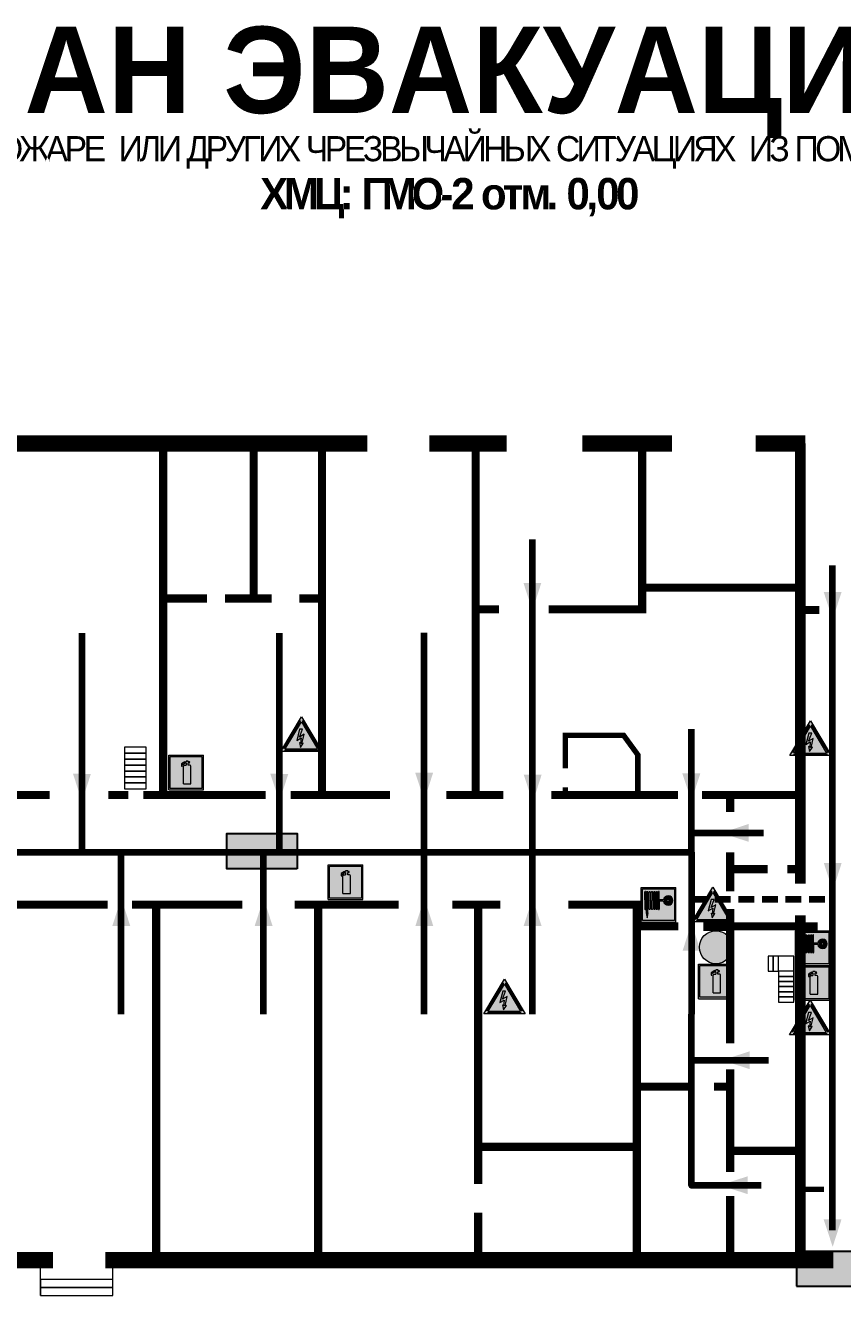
# Model space of a CAD drawing. Header units: millimetres. Extents: x 13114 to 67229, y 22859 to 38520.
# Drawn here: x 17356.8 to 17565, y 30552.9 to 30876.5 of the extents above; entities that cross this region are included whole.
import ezdxf

# ---------------------------------------------------------------- set-up
doc = ezdxf.new("R2010")
doc.units = ezdxf.units.MM
doc.linetypes.add('{ Wide Dash }', pattern=[12, 4, -2, 4, -2])
doc.layers.add('План_Штампы', color=7, linetype='Continuous')
doc.styles.add('обычный', font='arial.ttf')

# ---------------------------------------------------------------- blocks, each defined once
blk = doc.blocks.new('A$C7B4425F7')
at = {"true_color": 0xffffff}
blk.add_hatch(color=7, dxfattribs=at).paths.add_polyline_path([(0, 0), (-16, 0), (-16, -8), (0, -8)])
h = blk.add_hatch(color=126)
h.paths.add_polyline_path([(-0.2, -0.2), (-15.8, -0.2), (-15.8, -7.8), (-0.2, -7.8)])
h.paths.add_polyline_path([(-11.76, -2.03), (-11.76, -3.66), (-11.17, -3.66, -0.568275), (-11.17, -6.18), (-12.58, -6.18), (-12.58, -2.03)], flags=16)
h.paths.add_polyline_path([(-13.33, -4.12, -0.495768), (-13.59, -6.18), (-15.03, -6.18), (-15.03, -2.03), (-13.59, -2.03, -0.487973)], flags=16)
h.paths.add_polyline_path([(-10.25, -2.03), (-9.48, -2.03), (-9.48, -6.18), (-10.25, -6.18)], flags=16)
h.paths.add_polyline_path([(-13.84, -3.69), (-14.24, -3.69), (-14.24, -3.03), (-13.9, -3.03, -0.692621)], flags=0)
h.paths.add_polyline_path([(-9.15, -2.03), (-8.4, -2.03), (-8.04, -3.07), (-7.68, -2.03), (-6.93, -2.03), (-7.64, -4.1), (-6.93, -6.18), (-7.68, -6.18), (-8.04, -5.14), (-8.4, -6.18), (-9.15, -6.18), (-8.44, -4.1)], flags=16)
h.paths.add_polyline_path([(-11.76, -4.46), (-11.42, -4.46, -0.692621), (-11.36, -5.12), (-11.76, -5.12)], flags=0)
h.paths.add_polyline_path([(-13.9, -5.2), (-14.24, -5.2), (-14.24, -4.55), (-13.84, -4.55, -0.708038)], flags=0)
edge = h.paths.add_edge_path(flags=16)
edge.add_ellipse((-5.51, -4.08), major_axis=(0, 2.05), ratio=0.586184, start_angle=0, end_angle=360)
edge = h.paths.add_edge_path(flags=0)
edge.add_ellipse((-5.51, -4.08), major_axis=(0, 1.14), ratio=0.454828, start_angle=0, end_angle=360)
h.paths.add_polyline_path([(-4.13, -4.96, 0.377264), (-3.48, -4.52, 0.0555), (-3.16, -2.03), (-1.66, -2.03), (-1.66, -4.96), (-0.96, -4.96), (-0.96, -7.01), (-1.75, -7.01), (-1.75, -6.18), (-3.3, -6.18), (-3.3, -7.02), (-4.13, -7.02)], flags=16)
h.paths.add_polyline_path([(-2.73, -2.91), (-2.28, -2.91), (-2.28, -4.96), (-3.05, -4.96, 0.079136)], flags=0)
at = {"color": 126}
blk.add_lwpolyline([(-16, -8), (0, -8), (0, 0), (-16, 0)], close=True, dxfattribs=at)
blk = doc.blocks.new('A$C7B8C2D5B')
at = {"lineweight": 0}
h = blk.add_hatch(color=5, dxfattribs=at)
h.dxf.hatch_style = 1
h.paths.add_polyline_path([(1.4, -3.02, 1), (-2.11, -3.02, 1)])
at = {"color": 5, "lineweight": 0}
blk.add_circle((-0.36, -3.02), 1.75, dxfattribs=at)
blk = doc.blocks.new('A$C3AD82952')
at = {"true_color": 0xf5f5ff}
h = blk.add_hatch(color=7, dxfattribs=at)
h.dxf.hatch_style = 1
h.paths.add_polyline_path([(8.21, 8.73, 0.414214), (7.89, 9.05), (7.22, 9.05), (7.22, 9.92), (7.59, 9.92, 1), (7.57, 10.36), (7.22, 10.36), (7.22, 10.6), (6.43, 10.6), (6.43, 10.36), (6.01, 10.36), (4.74, 9.59), (4.74, 8.69), (4.98, 8.73), (4.98, 9.26), (6.12, 9.91), (6.43, 9.91), (6.43, 9.05), (5.76, 9.05, 0.414214), (5.44, 8.73), (5.44, 2.2), (8.21, 2.2)], flags=0)
h.paths.add_polyline_path([(12.8, 12.8), (0, 12.8), (0, 0), (12.8, 0)])
h.paths.add_polyline_path([(0.51, 12.29), (12.29, 12.29), (12.29, 0.51), (0.51, 0.51)], flags=16)
h.paths.add_polyline_path([(4.74, 9.59), (6.01, 10.36), (6.43, 10.36), (6.43, 10.6), (7.22, 10.6), (7.22, 10.36), (7.59, 10.36, -0.94586), (7.59, 9.92), (7.22, 9.92), (7.22, 9.05), (7.89, 9.05, -0.414214), (8.21, 8.73), (8.21, 2.2), (5.44, 2.2), (5.44, 8.73, -0.414214), (5.76, 9.05), (6.43, 9.05), (6.43, 9.91), (6.12, 9.91), (4.98, 9.26), (4.98, 8.73), (4.74, 8.69)], flags=0)
h = blk.add_hatch(color=242)
h.dxf.hatch_style = 1
h.paths.add_polyline_path([(12.29, 12.29), (0.51, 12.29), (0.51, 0.51), (12.29, 0.51)])
h.paths.add_polyline_path([(4.74, 8.69), (4.74, 9.59), (6.01, 10.36), (6.43, 10.36), (6.43, 10.6), (7.22, 10.6), (7.22, 10.36), (7.59, 10.36, -0.94586), (7.59, 9.92), (7.22, 9.92), (7.22, 9.05), (7.89, 9.05, -0.414214), (8.21, 8.73), (8.21, 2.2), (5.44, 2.2), (5.44, 8.73, -0.414214), (5.76, 9.05), (6.43, 9.05), (6.43, 9.91), (6.12, 9.91), (4.98, 9.26), (4.98, 8.73)], flags=16)
h = blk.add_hatch(color=7, dxfattribs=at)
h.dxf.hatch_style = 1
h.paths.add_polyline_path([(8.21, 8.73, 0.414214), (7.89, 9.05), (7.22, 9.05), (7.22, 9.92), (7.59, 9.92, 1), (7.57, 10.36), (7.22, 10.36), (7.22, 10.6), (6.43, 10.6), (6.43, 10.36), (6.01, 10.36), (4.74, 9.59), (4.74, 8.69), (4.98, 8.73), (4.98, 9.26), (6.12, 9.91), (6.43, 9.91), (6.43, 9.05), (5.76, 9.05, 0.414214), (5.44, 8.73), (5.44, 2.2), (8.21, 2.2)])
at = {"color": 242, "lineweight": 5}
for p, q in [((0, 0), (0, 12.8)), ((0, 12.8), (12.8, 12.8)), ((6.01, 10.36), (4.74, 9.59)), ((4.74, 9.59), (4.74, 8.69)), ((4.98, 9.26), (6.12, 9.91)), ((6.01, 10.36), (6.43, 10.36)), ((6.12, 9.91), (6.43, 9.91)), ((7.22, 10.6), (6.43, 10.6)), ((6.43, 10.6), (6.43, 10.36)), ((6.43, 9.91), (6.43, 9.05)), ((7.22, 10.36), (7.22, 10.6)), ((7.59, 10.36), (7.22, 10.36)), ((7.22, 9.05), (7.22, 9.92)), ((7.59, 9.92), (7.22, 9.92)), ((12.8, 0), (12.8, 12.8)), ((4.74, 8.69), (4.98, 8.73)), ((4.98, 8.73), (4.98, 9.26)), ((5.44, 2.2), (5.44, 8.73)), ((5.76, 9.05), (6.43, 9.05)), ((7.89, 9.05), (7.22, 9.05)), ((8.21, 2.2), (8.21, 8.73)), ((0, 0), (12.8, 0)), ((5.44, 2.2), (8.21, 2.2))]:
    blk.add_line(p, q, dxfattribs=at)
blk.add_lwpolyline([(0.51, 12.29), (12.29, 12.29), (12.29, 0.51), (0.51, 0.51)], close=True, dxfattribs=at)
for centre, radius, start, end in [((7.58, 10.14), 0.223, 273.1875, 86.8125), ((5.76, 8.73), 0.32, 90, 180), ((7.89, 8.73), 0.32, 0, 90)]:
    blk.add_arc(centre, radius, start, end, dxfattribs=at)
blk = doc.blocks.new('A$C3E6D3DDE')
at = {"lineweight": 5}
h = blk.add_hatch(color=40, dxfattribs=at)
h.paths.add_polyline_path([(24.1, 1.45), (16.46, -11.35), (31.74, -11.35)])
h.paths.add_polyline_path([(24.09, -0.46), (30.03, -10.41), (18.14, -10.41)], flags=16)
h.paths.add_polyline_path([(24.54, -3.08), (23.41, -6.02), (25.13, -5.01), (24.33, -8.5), (24.82, -8.27), (23.79, -9.86), (23.4, -8.04), (23.8, -8.43), (24.04, -6.29), (22.39, -7.25), (23.44, -3.08)], flags=0)
h = blk.add_hatch(color=256, dxfattribs=at)
h.paths.add_polyline_path([(24.37, 0.03, 0.567511), (23.82, 0.03), (17.59, -10.4, 0.582454), (17.86, -10.88), (30.32, -10.88, 0.582149), (30.6, -10.4)])
h.paths.add_polyline_path([(24.09, -0.46), (18.14, -10.41), (30.03, -10.41)], flags=16)
h.paths.add_polyline_path([(24.54, -3.08), (23.41, -6.02), (25.13, -5.01), (24.33, -8.5), (24.82, -8.27), (23.79, -9.86), (23.4, -8.04), (23.8, -8.43), (24.04, -6.29), (22.39, -7.25), (23.44, -3.08)], flags=0)
h = blk.add_hatch(color=40, dxfattribs=at)
h.paths.add_polyline_path([(24.09, -0.46), (18.14, -10.41), (30.03, -10.41)])
h.paths.add_polyline_path([(24.82, -8.27), (23.79, -9.86), (23.4, -8.04), (23.8, -8.43), (24.04, -6.29), (22.39, -7.25), (23.44, -3.08), (24.54, -3.08), (23.41, -6.02), (25.13, -5.01), (24.33, -8.5)], flags=16)
at = {"color": 40, "lineweight": 5}
for p, q in [((16.46, -11.35), (24.1, 1.45)), ((24.1, 1.45), (31.74, -11.35))]:
    blk.add_line(p, q, dxfattribs=at)
at = {"lineweight": 5}
for p, q in [((17.59, -10.4), (23.82, 0.03)), ((24.37, 0.03), (30.6, -10.4)), ((18.14, -10.41), (24.09, -0.46)), ((23.44, -3.08), (22.39, -7.25)), ((23.41, -6.02), (24.54, -3.08)), ((24.54, -3.08), (23.44, -3.08)), ((24.09, -0.46), (30.03, -10.41)), ((22.39, -7.25), (24.04, -6.29)), ((23.8, -8.43), (23.4, -8.04)), ((23.4, -8.04), (23.79, -9.86)), ((25.13, -5.01), (23.41, -6.02)), ((23.79, -9.86), (24.82, -8.27)), ((24.04, -6.29), (23.8, -8.43)), ((24.33, -8.5), (25.13, -5.01)), ((24.82, -8.27), (24.33, -8.5)), ((17.86, -10.88), (30.32, -10.88)), ((18.14, -10.41), (30.03, -10.41))]:
    blk.add_line(p, q, dxfattribs=at)
at = {"color": 50, "lineweight": 5}
blk.add_line((31.74, -11.35), (16.46, -11.35), dxfattribs=at)
blk = doc.blocks.new('A$C37112FD5')
at = {"true_color": 0xf5f5ff}
h = blk.add_hatch(color=7, dxfattribs=at)
h.dxf.hatch_style = 1
h.paths.add_polyline_path([(12.8, -7.4), (0, -7.4), (0, -20.2), (12.8, -20.2)])
h.paths.add_polyline_path([(12.29, -7.91), (12.29, -19.69), (0.51, -19.69), (0.51, -7.91)], flags=16)
h.paths.add_polyline_path([(4.98, -9.04, -0.42597), (5.17, -9.22), (5.17, -12.25), (5.17, -15.29, -0.432244), (4.98, -15.47), (4.83, -15.47, -0.42597), (4.64, -15.29), (4.64, -12.25), (4.64, -9.22, -0.432244), (4.83, -9.04)], flags=0)
h.paths.add_polyline_path([(4.28, -9.22), (4.28, -12.25), (4.28, -15.29, -0.432244), (4.09, -15.47), (3.94, -15.47, -0.42597), (3.75, -15.29), (3.75, -12.25), (3.75, -9.22, -0.432244), (3.94, -9.04), (4.09, -9.04, -0.42597)], flags=0)
h.paths.add_polyline_path([(5.72, -9.04), (5.87, -9.04, -0.42597), (6.06, -9.22), (6.06, -12.25), (6.06, -15.29, -0.432244), (5.87, -15.47), (5.72, -15.47, -0.42597), (5.53, -15.29), (5.53, -12.25), (5.53, -9.22, -0.432244)], flags=0)
h.paths.add_polyline_path([(6.42, -8.9), (6.5, -8.9, -0.42597), (6.69, -9.08), (6.69, -12.03), (8.21, -12.03, -15.824349), (8.21, -12.47), (6.69, -12.47), (6.69, -15.42, -0.432244), (6.5, -15.6), (6.42, -15.6)], flags=0)
h.paths.add_polyline_path([(3.39, -9.22), (3.39, -12.25), (3.39, -15.29, -0.432244), (3.2, -15.47), (3.05, -15.47, -0.42597), (2.85, -15.29), (2.85, -12.25), (2.85, -9.22, -0.432244), (3.05, -9.04), (3.2, -9.04, -0.42597)], flags=0)
h.paths.add_polyline_path([(2.5, -9.22), (2.5, -16.71), (1.96, -16.71), (1.96, -9.22, -0.432244), (2.15, -9.04), (2.31, -9.04, -0.42597)], flags=0)
h.paths.add_polyline_path([(1.61, -8.9), (1.61, -15.6), (1.57, -15.6, -0.42597), (1.37, -15.42), (1.37, -12.03), (1.37, -9.09, -0.432244), (1.57, -8.9)], flags=0)
h.paths.add_polyline_path([(9.76, -10.81), (9.76, -12.03), (8.49, -12.03, -0.336371)], flags=0)
h.paths.add_polyline_path([(8.49, -12.47), (9.76, -12.47), (9.76, -13.7, -0.336371)], flags=0)
h.paths.add_polyline_path([(10.11, -10.81, -0.336371), (11.38, -12.03), (10.11, -12.03)], flags=0)
h.paths.add_polyline_path([(10.11, -12.47), (11.38, -12.47, -0.336371), (10.11, -13.7)], flags=0)
h.paths.add_polyline_path([(2.5, -16.84), (2.5, -17.05), (1.97, -17.05), (1.97, -16.84)], flags=0)
h.paths.add_polyline_path([(2.5, -17.24, -0.033778), (2.24, -18.6, -0.033778), (1.97, -17.24)], flags=0)
h = blk.add_hatch(color=242)
h.dxf.hatch_style = 1
h.paths.add_polyline_path([(12.29, -7.91), (0.51, -7.91), (0.51, -19.69), (12.29, -19.69)])
h.paths.add_polyline_path([(6.42, -15.6), (6.42, -8.9), (6.5, -8.9, -0.42597), (6.69, -9.08), (6.69, -12.03), (8.21, -12.03, -15.824349), (8.21, -12.47), (6.69, -12.47), (6.69, -15.42, -0.432244), (6.5, -15.6)], flags=16)
h.paths.add_polyline_path([(5.87, -15.47), (5.72, -15.47, -0.42597), (5.53, -15.29), (5.53, -12.25), (5.53, -9.22, -0.432244), (5.72, -9.04), (5.87, -9.04, -0.42597), (6.06, -9.22), (6.06, -12.25), (6.06, -15.29, -0.432244)], flags=16)
h.paths.add_polyline_path([(4.98, -15.47), (4.83, -15.47, -0.42597), (4.64, -15.29), (4.64, -12.25), (4.64, -9.22, -0.432244), (4.83, -9.04), (4.98, -9.04, -0.42597), (5.17, -9.22), (5.17, -12.25), (5.17, -15.29, -0.432244)], flags=16)
h.paths.add_polyline_path([(4.09, -15.47), (3.94, -15.47, -0.42597), (3.75, -15.29), (3.75, -12.25), (3.75, -9.22, -0.432244), (3.94, -9.04), (4.09, -9.04, -0.42597), (4.28, -9.22), (4.28, -12.25), (4.28, -15.29, -0.432244)], flags=16)
h.paths.add_polyline_path([(3.2, -15.47), (3.05, -15.47, -0.42597), (2.85, -15.29), (2.85, -12.25), (2.85, -9.22, -0.432244), (3.05, -9.04), (3.2, -9.04, -0.42597), (3.39, -9.22), (3.39, -12.25), (3.39, -15.29, -0.432244)], flags=16)
h.paths.add_polyline_path([(2.5, -17.05), (1.97, -17.05), (1.97, -16.84), (2.5, -16.84)], flags=16)
h.paths.add_polyline_path([(2.5, -17.24, -0.033778), (2.24, -18.6, -0.033778), (1.97, -17.24)], flags=16)
h.paths.add_polyline_path([(2.5, -16.71), (1.96, -16.71), (1.96, -9.22, -0.432244), (2.15, -9.04), (2.31, -9.04, -0.42597), (2.5, -9.22)], flags=16)
h.paths.add_polyline_path([(1.61, -15.6), (1.57, -15.6, -0.42597), (1.37, -15.42), (1.37, -12.03), (1.37, -9.09, -0.432244), (1.57, -8.9), (1.61, -8.9)], flags=16)
h.paths.add_polyline_path([(8.49, -12.47), (9.76, -12.47), (9.76, -13.7, -0.336371)], flags=0)
h.paths.add_polyline_path([(10.11, -13.7), (10.11, -12.47), (11.38, -12.47, -0.336371)], flags=0)
h.paths.add_polyline_path([(8.49, -12.03, -0.336371), (9.76, -10.81), (9.76, -12.03)], flags=0)
h.paths.add_polyline_path([(10.11, -12.03), (10.11, -10.81, -0.336371), (11.38, -12.03)], flags=0)
h = blk.add_hatch(color=7, dxfattribs=at)
h.dxf.hatch_style = 1
h.paths.add_polyline_path([(1.61, -8.9), (1.57, -8.9, 0.432244), (1.37, -9.09), (1.37, -12.03), (1.37, -15.42, 0.42597), (1.57, -15.6), (1.61, -15.6)])
h.paths.add_polyline_path([(2.5, -9.22, 0.42597), (2.31, -9.04), (2.15, -9.04, 0.432244), (1.96, -9.22), (1.96, -16.71), (2.5, -16.71)])
h.paths.add_polyline_path([(2.5, -16.84), (1.97, -16.84), (1.97, -17.05), (2.5, -17.05)])
h.paths.add_polyline_path([(2.5, -17.24), (1.97, -17.24, 0.033778), (2.24, -18.6, 0.033778)])
h.paths.add_polyline_path([(3.39, -12.25), (3.39, -9.22, 0.42597), (3.2, -9.04), (3.05, -9.04, 0.432244), (2.85, -9.22), (2.85, -12.25), (2.85, -15.29, 0.42597), (3.05, -15.47), (3.2, -15.47, 0.432244), (3.39, -15.29)])
h.paths.add_polyline_path([(4.28, -12.25), (4.28, -9.22, 0.42597), (4.09, -9.04), (3.94, -9.04, 0.432244), (3.75, -9.22), (3.75, -12.25), (3.75, -15.29, 0.42597), (3.94, -15.47), (4.09, -15.47, 0.432244), (4.28, -15.29)])
h.paths.add_polyline_path([(5.17, -12.25), (5.17, -9.22, 0.42597), (4.98, -9.04), (4.83, -9.04, 0.432244), (4.64, -9.22), (4.64, -12.25), (4.64, -15.29, 0.42597), (4.83, -15.47), (4.98, -15.47, 0.432244), (5.17, -15.29)])
h.paths.add_polyline_path([(6.06, -12.25), (6.06, -9.22, 0.42597), (5.87, -9.04), (5.72, -9.04, 0.432244), (5.53, -9.22), (5.53, -12.25), (5.53, -15.29, 0.42597), (5.72, -15.47), (5.87, -15.47, 0.432244), (6.06, -15.29)])
h.paths.add_polyline_path([(6.69, -12.47), (8.21, -12.47, 15.824349), (8.21, -12.03), (6.69, -12.03), (6.69, -9.08, 0.42597), (6.5, -8.9), (6.42, -8.9), (6.42, -15.6), (6.5, -15.6, 0.432244), (6.69, -15.42)])
h.paths.add_polyline_path([(8.49, -12.47), (9.76, -12.47), (9.76, -13.7, -0.336371)], flags=16)
h.paths.add_polyline_path([(8.49, -12.03, -0.336371), (9.76, -10.81), (9.76, -12.03)], flags=16)
h.paths.add_polyline_path([(10.11, -12.47), (11.38, -12.47, -0.336371), (10.11, -13.7)], flags=16)
h.paths.add_polyline_path([(10.11, -12.03), (10.11, -10.81, -0.336371), (11.38, -12.03)], flags=16)
h = blk.add_hatch(color=242)
h.dxf.hatch_style = 1
h.paths.add_polyline_path([(9.76, -10.81, 0.336371), (8.49, -12.03), (9.76, -12.03)])
h.paths.add_polyline_path([(10.11, -10.81), (10.11, -12.03), (11.38, -12.03, 0.336371)])
h.paths.add_polyline_path([(11.38, -12.47), (10.11, -12.47), (10.11, -13.7, 0.336371)])
h.paths.add_polyline_path([(9.76, -12.47), (8.49, -12.47, 0.336371), (9.76, -13.7)])
at = {"color": 242, "lineweight": 5}
for p, q in [((0, -20.2), (0, -7.4)), ((0, -7.4), (12.8, -7.4)), ((1.37, -12.03), (1.37, -9.08)), ((1.57, -8.9), (1.61, -8.9)), ((1.61, -8.9), (1.61, -15.6)), ((1.96, -16.71), (1.96, -9.22)), ((2.15, -9.04), (2.31, -9.04)), ((2.5, -16.71), (2.5, -9.22)), ((2.85, -12.25), (2.85, -9.22)), ((3.05, -9.04), (3.2, -9.04)), ((3.39, -12.25), (3.39, -9.22)), ((3.75, -12.25), (3.75, -9.22)), ((3.94, -9.04), (4.09, -9.04)), ((4.28, -12.25), (4.28, -9.22)), ((4.64, -12.25), (4.64, -9.22)), ((4.83, -9.04), (4.98, -9.04)), ((5.17, -12.25), (5.17, -9.22)), ((5.53, -12.25), (5.53, -9.22)), ((5.72, -9.04), (5.87, -9.04)), ((6.06, -12.25), (6.06, -9.22)), ((6.42, -8.9), (6.42, -15.6)), ((6.5, -8.9), (6.42, -8.9)), ((6.69, -12.03), (6.69, -9.08)), ((12.8, -20.2), (12.8, -7.4)), ((1.37, -12.03), (1.37, -15.42)), ((2.85, -12.25), (2.85, -15.29)), ((3.39, -12.25), (3.39, -15.29)), ((3.75, -12.25), (3.75, -15.29)), ((4.28, -12.25), (4.28, -15.29)), ((4.64, -12.25), (4.64, -15.29)), ((5.17, -12.25), (5.17, -15.29)), ((5.53, -12.25), (5.53, -15.29)), ((6.06, -12.25), (6.06, -15.29)), ((8.21, -12.03), (6.69, -12.03)), ((8.21, -12.47), (6.69, -12.47)), ((6.69, -12.47), (6.69, -15.42)), ((9.76, -12.03), (8.49, -12.03)), ((9.76, -12.47), (8.49, -12.47)), ((9.76, -10.81), (9.76, -12.03)), ((9.76, -12.47), (9.76, -13.7)), ((10.11, -10.81), (10.11, -12.03)), ((11.38, -12.03), (10.11, -12.03)), ((11.38, -12.47), (10.11, -12.47)), ((10.11, -12.47), (10.11, -13.7)), ((1.57, -15.6), (1.61, -15.6)), ((1.96, -16.71), (2.5, -16.71)), ((1.97, -16.84), (2.5, -16.84)), ((1.97, -17.05), (1.97, -16.84)), ((2.5, -17.05), (1.97, -17.05)), ((1.97, -17.24), (2.5, -17.24)), ((2.5, -16.84), (2.5, -17.05)), ((3.05, -15.47), (3.2, -15.47)), ((3.94, -15.47), (4.09, -15.47)), ((4.83, -15.47), (4.98, -15.47)), ((5.72, -15.47), (5.87, -15.47)), ((6.42, -15.6), (6.5, -15.6)), ((0, -20.2), (12.8, -20.2))]:
    blk.add_line(p, q, dxfattribs=at)
blk.add_lwpolyline([(0.51, -7.91), (12.29, -7.91), (12.29, -19.69), (0.51, -19.69)], close=True, dxfattribs=at)
for centre, radius, start, end in [((1.56, -9.09), 0.182, 87.1027, 180.6071), ((2.15, -9.22), 0.182, 87.1027, 180.6071), ((2.32, -9.22), 0.182, 359.3929, 92.8973), ((3.04, -9.22), 0.182, 87.1027, 180.6071), ((3.21, -9.22), 0.182, 359.3929, 92.8973), ((3.93, -9.22), 0.182, 87.1027, 180.6071), ((4.1, -9.22), 0.182, 359.3929, 92.8973), ((4.82, -9.22), 0.182, 87.1027, 180.6071), ((4.99, -9.22), 0.182, 359.3929, 92.8973), ((5.71, -9.22), 0.182, 87.1027, 180.6071), ((5.88, -9.22), 0.182, 359.3929, 92.8973), ((6.51, -9.09), 0.182, 359.3929, 92.8973), ((9.93, -12.25), 1.74, 187.2319, 172.7681), ((9.93, -12.25), 1.46, 96.9927, 171.3585), ((9.93, -12.25), 1.46, 188.6415, 263.0073), ((9.93, -12.25), 1.46, 8.6415, 83.0073), ((9.93, -12.25), 1.46, 276.9927, 351.3585), ((1.56, -15.42), 0.182, 179.3929, 272.8973), ((12.17, -15.98), 10.27, 187.041, 194.7793), ((-7.7, -15.98), 10.27, 345.2207, 352.959), ((3.04, -15.29), 0.182, 179.3929, 272.8973), ((3.21, -15.29), 0.182, 267.1027, 0.6071), ((3.93, -15.29), 0.182, 179.3929, 272.8973), ((4.1, -15.29), 0.182, 267.1027, 0.6071), ((4.82, -15.29), 0.182, 179.3929, 272.8973), ((4.99, -15.29), 0.182, 267.1027, 0.6071), ((5.71, -15.29), 0.182, 179.3929, 272.8973), ((5.88, -15.29), 0.182, 267.1027, 0.6071), ((6.51, -15.42), 0.182, 267.1027, 0.6071)]:
    blk.add_arc(centre, radius, start, end, dxfattribs=at)
blk = doc.blocks.new('A$C32E8229D')
at = {"true_color": 0xffffff}
blk.add_hatch(color=7, dxfattribs=at).paths.add_polyline_path([(0, 0), (0, -8), (16, -8), (16, 0)])
h = blk.add_hatch(color=126)
h.paths.add_polyline_path([(0.2, -0.2), (15.8, -0.2), (15.8, -7.8), (0.2, -7.8)])
h.paths.add_polyline_path([(13.49, -2.05), (12.08, -2.05), (11.37, -2.63, 0.162397), (11.29, -2.84), (11.29, -3.63), (10.35, -3.63), (10.35, -4.05), (11.68, -4.05), (11.68, -3.48), (12.26, -4.28), (11.29, -5.1), (11.29, -6.78), (11.85, -6.78), (11.85, -5.44), (12.8, -4.64), (12.8, -5.94), (14.46, -5.94), (14.46, -5.39), (13.45, -5.39), (13.45, -3.97), (12.46, -2.59), (13.15, -2.59), (13.69, -3.34), (14.18, -3)], flags=16)
h.paths.add_polyline_path([(10.74, -1.82, 1), (11.8, -1.82, 1)], flags=16)
h.paths.add_polyline_path([(9.39, -3.59), (5.99, -3.59), (6.56, -3.03), (5.91, -3.03), (5.1, -3.83), (5.91, -4.64), (6.56, -4.64), (5.99, -4.09), (9.39, -4.09)], flags=16)
h.paths.add_polyline_path([(4.29, -1.08), (1.72, -1.08), (1.72, -6.6), (4.29, -6.6)], flags=16)
at = {"color": 126}
blk.add_lwpolyline([(16, -8), (0, -8), (0, 0), (16, 0)], close=True, dxfattribs=at)

msp = doc.modelspace()

# ---------------------------------------------------------------- linework, layer by layer
at = {"lineweight": 0}
for points, const_width in [([(17342.23, 30770.03), (17443.88, 30770.03)], 4.14), ([(17391.89, 30680.44), (17391.89, 30769.25), (17391.89, 30730.52), (17403.04, 30730.52)], 2.07), ([(17459.75, 30770.03), (17479.38, 30770.03)], 4.14), ([(17471.54, 30769.87), (17471.54, 30680.44)], 2.07), ([(17490.08, 30727.75), (17513.92, 30727.75), (17513.92, 30769.87), (17513.92, 30733.26), (17554.22, 30733.26)], 2.07), ([(17498.72, 30770.03), (17521.52, 30770.03)], 4.14), ([(17542.88, 30770.03), (17555.52, 30770.03)], 4.14), ([(17554.22, 30770.03), (17554.22, 30657.89)], 2.76), ([(17414.95, 30730.52), (17414.95, 30768.42)], 2.07), ([(17426.63, 30730.52), (17432.36, 30730.52), (17432.36, 30768.2), (17432.36, 30680.44)], 2.07), ([(17407.67, 30730.52), (17419.58, 30730.52)], 2.07), ([(17471.54, 30727.75), (17477.5, 30727.75)], 2.07), ([(17559.05, 30727.56), (17555.07, 30727.56)], 2.07), ([(17494.36, 30687.21), (17494.36, 30695.64), (17509.21, 30695.64), (17512.82, 30690.69), (17512.82, 30680.8)], 1.38), ([(17494.36, 30680.43), (17494.36, 30682.39)], 1.38), ([(17351.93, 30680.44), (17363, 30680.44)], 2.07), ([(17377.89, 30680.44), (17383.02, 30680.44)], 2.07), ([(17386.88, 30680.44), (17417.99, 30680.44)], 2.07), ([(17424.34, 30680.44), (17449.71, 30680.44)], 2.07), ([(17464.01, 30680.44), (17478.58, 30680.44)], 2.07), ([(17490.82, 30680.44), (17523.06, 30680.44)], 2.07), ([(17529.19, 30680.44), (17554.22, 30680.44)], 2.07), ([(17536.36, 30680.44), (17536.36, 30676.15)], 2.07), ([(17536.36, 30665.82), (17536.36, 30655.91)], 2.07), ([(17536.36, 30661.55), (17545.89, 30661.55)], 2.07), ([(17554.22, 30661.55), (17550.94, 30661.55)], 2.07), ([(17309.12, 30652.48), (17377.77, 30652.48)], 2.07), ([(17383.94, 30652.48), (17412.06, 30652.48)], 2.07), ([(17390.11, 30652.48), (17390.11, 30561.92)], 2.07), ([(17425.44, 30652.48), (17451.92, 30652.48)], 2.07), ([(17431.4, 30652.48), (17431.4, 30561.06)], 2.07), ([(17465.58, 30652.48), (17477.83, 30652.48)], 2.07), ([(17472.14, 30652.48), (17472.14, 30581.33)], 2.07), ([(17495.16, 30652.48), (17512.59, 30652.48), (17512.59, 30562.84)], 2.07), ([(17536.36, 30651.38), (17536.36, 30617.18)], 2.07), ([(17554.22, 30649.76), (17554.22, 30563.32)], 2.76), ([(17512.59, 30646.99), (17523.18, 30646.99)], 2.07), ([(17529.56, 30646.99), (17558.67, 30646.99)], 2.07), ([(17536.36, 30610.51), (17536.36, 30584.4)], 2.07), ([(17512.59, 30606.14), (17525.65, 30606.14)], 2.07), ([(17536.36, 30606.14), (17532.2, 30606.14)], 2.07), ([(17472.14, 30590.79), (17512.59, 30590.79)], 2.07), ([(17536.36, 30589.79), (17554.25, 30589.79)], 2.07), ([(17536.36, 30578.27), (17536.36, 30561.77)], 2.07), ([(17554.44, 30580), (17560.26, 30580)], 1.38), ([(17472.14, 30573.99), (17472.14, 30562.63)], 2.07), ([(17363.8, 30561.91), (17320.88, 30561.91)], 4.14), ([(17562.68, 30561.91), (17377.13, 30561.91)], 4.14)]:
    msp.add_lwpolyline(points, dxfattribs=dict(at, const_width=const_width))
at = {"color": 126, "lineweight": 100, "true_color": 0x008754}
for points in [[(17486.01, 30624.57), (17486.01, 30745.5)], [(17562.46, 30569.6), (17562.46, 30738.95)], [(17371.22, 30665.89), (17371.22, 30721.64)], [(17421.52, 30665.89), (17421.52, 30721.64)], [(17458.42, 30624.57), (17458.42, 30721.79)], [(17526.47, 30665.89), (17526.47, 30697.2)], [(17544.87, 30670.75), (17526.47, 30670.75)], [(17212.51, 30665.89), (17526.47, 30665.89), (17526.47, 30624.57)], [(17381.21, 30624.57), (17381.21, 30665.89)], [(17417.48, 30624.57), (17417.48, 30665.89)], [(17544.25, 30580.97), (17526.47, 30580.97), (17526.47, 30624.57)], [(17526.47, 30612.87), (17546.13, 30612.87)]]:
    msp.add_lwpolyline(points, dxfattribs=at)
at = {"lineweight": 0}
for points in [[(17382.02, 30691.11), (17387.53, 30691.11), (17387.53, 30692.63), (17382.02, 30692.63)], [(17382.02, 30689.59), (17387.53, 30689.59), (17387.53, 30691.11), (17382.02, 30691.11)], [(17382.02, 30688.07), (17387.53, 30688.07), (17387.53, 30689.59), (17382.02, 30689.59)], [(17382.02, 30686.55), (17387.53, 30686.55), (17387.53, 30688.07), (17382.02, 30688.07)], [(17382.02, 30685.03), (17387.53, 30685.03), (17387.53, 30686.55), (17382.02, 30686.55)], [(17382.02, 30683.52), (17387.53, 30683.52), (17387.53, 30685.03), (17382.02, 30685.03)], [(17382.02, 30682), (17387.53, 30682), (17387.53, 30683.52), (17382.02, 30683.52)], [(17546.02, 30639.4), (17546.02, 30635.56), (17547.33, 30635.56), (17547.33, 30639.4)], [(17547.33, 30639.4), (17547.33, 30635.56), (17548.65, 30635.56), (17548.65, 30639.4)], [(17548.71, 30634.24), (17552.54, 30634.24), (17552.54, 30635.56), (17548.71, 30635.56)], [(17548.71, 30632.93), (17552.54, 30632.93), (17552.54, 30634.24), (17548.71, 30634.24)], [(17548.71, 30631.61), (17552.54, 30631.61), (17552.54, 30632.93), (17548.71, 30632.93)], [(17548.71, 30630.29), (17552.54, 30630.29), (17552.54, 30631.61), (17548.71, 30631.61)], [(17548.71, 30628.98), (17552.54, 30628.98), (17552.54, 30630.29), (17548.71, 30630.29)], [(17548.71, 30627.66), (17552.54, 30627.66), (17552.54, 30628.98), (17548.71, 30628.98)], [(17360.64, 30554.96), (17379.04, 30554.96), (17379.04, 30557.03), (17360.64, 30557.03)], [(17360.64, 30552.9), (17379.04, 30552.9), (17379.04, 30554.96), (17360.64, 30554.96)]]:
    msp.add_lwpolyline(points, close=True, dxfattribs=at)
at = {"color": 126, "linetype": '{ Wide Dash }', "lineweight": 100, "true_color": 0x008754}
msp.add_lwpolyline([(17526.47, 30653.9), (17562.18, 30653.9)], dxfattribs=at)
at = {"color": 5, "lineweight": 0}
msp.add_lwpolyline([(17529.57, 30646.04), (17536.84, 30646.04), (17536.84, 30646)], dxfattribs=at)
at = {"lineweight": 0}
for points in [[(17552.54, 30635.56), (17552.54, 30639.4), (17548.65, 30639.4)], [(17360.64, 30552.9), (17360.64, 30563.03)], [(17379.04, 30552.9), (17379.04, 30561.56)]]:
    msp.add_lwpolyline(points, dxfattribs=at)
at = {"layer": 'План_Штампы', "color": 126, "true_color": 0x008754}
for points in [[(17483.68, 30734.49), (17488.24, 30734.48), (17485.98, 30727.48)], [(17560.17, 30732.2), (17564.74, 30732.18), (17562.47, 30725.18)], [(17456.11, 30686.13), (17460.68, 30686.12), (17458.41, 30679.11)], [(17368.92, 30685.84), (17373.48, 30685.83), (17371.22, 30678.83)], [(17419.21, 30685.84), (17423.78, 30685.83), (17421.52, 30678.83)], [(17483.76, 30685.62), (17488.32, 30685.61), (17486.06, 30678.61)], [(17524.17, 30685.94), (17528.74, 30685.93), (17526.47, 30678.92)], [(17541.1, 30673.07), (17541.09, 30668.51), (17534.09, 30670.77)], [(17560.2, 30663.14), (17564.76, 30663.13), (17562.5, 30656.13)], [(17383.52, 30647.08), (17378.95, 30647.09), (17381.21, 30654.09)], [(17419.78, 30647.08), (17415.22, 30647.09), (17417.48, 30654.09)], [(17460.72, 30647.08), (17456.16, 30647.09), (17458.42, 30654.09)], [(17488.31, 30647.08), (17483.75, 30647.09), (17486.01, 30654.09)], [(17528.8, 30640.77), (17524.24, 30640.78), (17526.5, 30647.78)], [(17541.36, 30615.16), (17541.35, 30610.59), (17534.35, 30612.86)], [(17540.83, 30583.31), (17540.82, 30578.75), (17533.81, 30581.01)], [(17560.17, 30572.34), (17564.73, 30572.33), (17562.47, 30565.33)]]:
    msp.add_solid(points, dxfattribs=at)

# ---------------------------------------------------------------- block references
for name, p, xscale, yscale, zscale in [('A$C3E6D3DDE', (17410.48, 30699.37), 0.6900000000000001, 0.6900000000000001, 0.6900000000000001), ('A$C3E6D3DDE', (17540.19, 30698.32), 0.6900000000000001, 0.6900000000000001, 0.6900000000000001), ('A$C3AD82952', (17393.3, 30681.77), 0.6900000000000001, 0.6900000000000001, 0.6900000000000001), ('A$C3AD82952', (17433.94, 30653.83), 0.6900000000000001, 0.6900000000000001, 0.6900000000000001), ('A$C37112FD5', (17513.68, 30662.02), 0.6899982341006398, 0.6899982341006398, 0.6899982341006398), ('A$C3E6D3DDE', (17515.33, 30655.92), 0.6900000000000001, 0.6900000000000001, 0.6900000000000001), ('A$C7B8C2D5B', (17533.59, 30648.92), 2.403870966017246, 2.403870966017246, 2.403870966017246), ('A$C37112FD5', (17553.01, 30650.97), 0.6899982341006398, 0.6899982341006398, 0.6899982341006398), ('A$C3AD82952', (17528.26, 30628.55), 0.6900000000000001, 0.6900000000000001, 0.6900000000000001), ('A$C3AD82952', (17553.01, 30628.17), 0.6900000000000001, 0.6900000000000001, 0.6900000000000001), ('A$C3E6D3DDE', (17462.22, 30632.55), 0.6900000000000001, 0.6900000000000001, 0.6900000000000001), ('A$C3E6D3DDE', (17540.12, 30627.15), 0.6900000000000001, 0.6900000000000001, 0.6900000000000001)]:
    msp.add_blockref(name, p, dxfattribs=dict(xscale=xscale, yscale=yscale, zscale=zscale))
at = {"layer": 'План_Штампы', "color": 126, "true_color": 0x008754, "xscale": 1.117812020016385, "yscale": 1.117812020016385, "zscale": 1.117812020016385, "rotation": 359.9978653237145}
msp.add_blockref('A$C32E8229D', (17408.15, 30670.6), dxfattribs=at)
at = {"layer": 'План_Штампы', "xscale": 1.104, "yscale": 1.104, "zscale": 1.104}
msp.add_blockref('A$C7B4425F7', (17570.88, 30564.16), dxfattribs=at)

# ---------------------------------------------------------------- texts
at = {"lineweight": 0, "insert": (17314.78, 30876.19), "char_height": 22, "width": 493.8901, "attachment_point": 1, "style": 'обычный'}
msp.add_mtext('{\\fProxima Nova Rg|b1|i0|c204|p2;ПЛАН ЭВАКУАЦИИ}', dxfattribs=at)
at = {"color": 0, "lineweight": 0, "insert": (17464.48, 30848.49), "char_height": 8, "width": 449.2158, "attachment_point": 5, "style": 'обычный'}
msp.add_mtext('{\\fArial Black|b1|i0|c204|p34;\\H2x;\\T0.85;  \\fArial Narrow|b0|i0|c204|p34;\\H0.8x;\\W0.9;\\P\\fProxima Nova Rg|b0|i0|c204|p2;\\H0.5x;\\W1;\\C256;ПРИ ПОЖАРЕ  ИЛИ ДРУГИХ ЧРЕЗВЫЧАЙНЫХ СИТУАЦИЯХ  ИЗ ПОМЕЩЕНИЙ \\fProxima Nova Rg|b1|i0|c204|p2;\\H1.25x;\\PХМЦ: ГМО-2 отм. 0,00}', dxfattribs=at)

doc.saveas('drawing.dxf')
